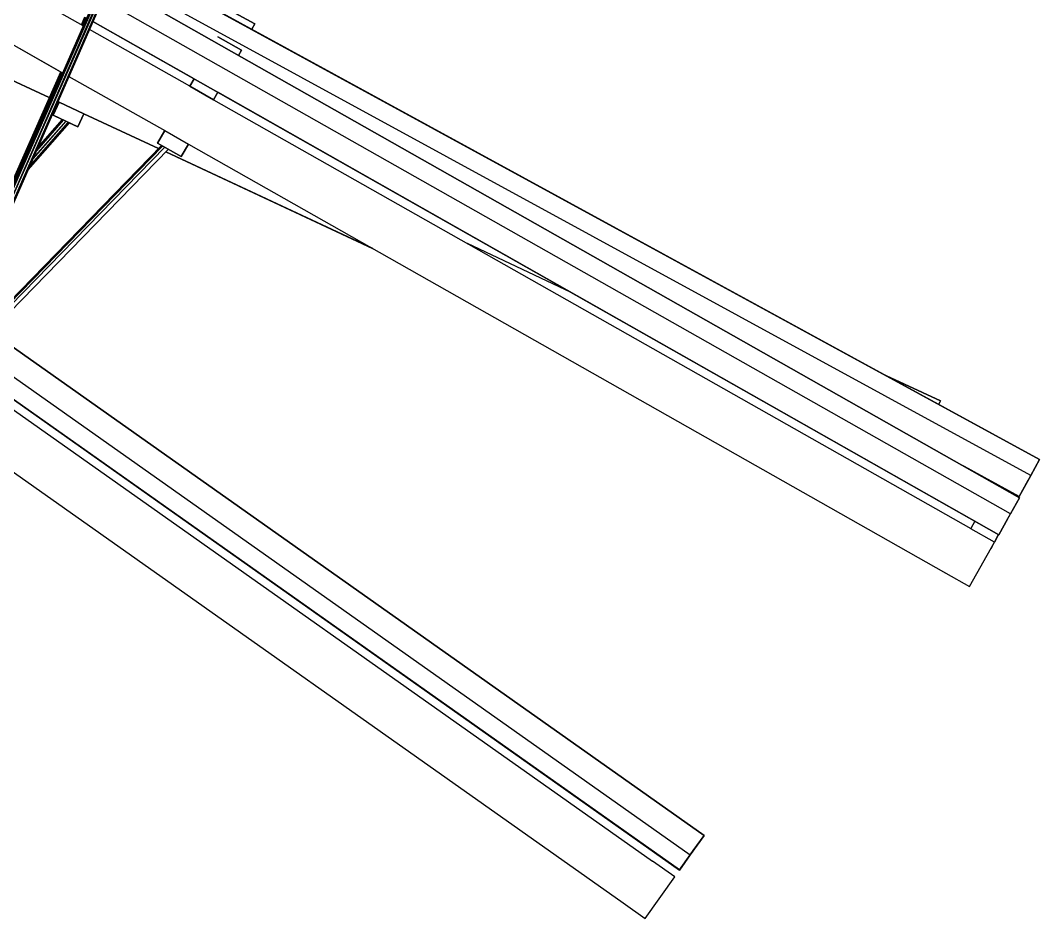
# Model space of a CAD drawing. Extents: x -32 to 51.8, y -51.6 to -5.5.
# Drawn here: x 47.888 to 50.885, y -26.207 to -23.566 of the extents above; entities that cross this region are included whole.
import ezdxf

# ---------------------------------------------------------------- set-up
doc = ezdxf.new("R2010")
doc.units = 0
doc.header["$MEASUREMENT"] = 0
doc.layers.get('0').update_dxf_attribs({"linetype": 'CONTINUOUS'})

msp = doc.modelspace()

# ---------------------------------------------------------------- linework, layer by layer
for p, q in [((48.4752, -22.7161), (47.7322, -24.4113)), ((48.4752, -22.7162), (47.7322, -24.4113)), ((47.7234, -24.4051), (48.4575, -22.7392)), ((47.7296, -24.4095), (48.4712, -22.7213)), ((48.4671, -22.7267), (47.7296, -24.4094)), ((48.4284, -22.7773), (47.7172, -24.4007)), ((47.7173, -24.4007), (48.4379, -22.7648)), ((47.7234, -24.4051), (48.4477, -22.752)), ((47.7147, -24.3989), (48.4242, -22.7826)), ((47.7147, -24.3989), (48.4203, -22.7878)), ((48.1834, -23.3817), (50.8849, -24.8569)), ((50.8849, -24.8569), (48.1834, -23.3817)), ((50.8587, -24.9048), (48.1614, -23.4319)), ((48.1514, -23.4548), (50.826, -24.97)), ((50.826, -24.97), (48.1514, -23.4548)), ((50.826, -24.97), (48.1514, -23.4548)), ((48.0724, -23.582), (47.8908, -23.4792)), ((50.7991, -25.0175), (48.1294, -23.5051)), ((48.067, -23.579), (48.0772, -23.556)), ((48.0677, -23.5794), (48.0779, -23.5564)), ((48.0799, -23.5575), (48.0698, -23.5805)), ((48.5768, -23.5764), (48.5066, -23.5381)), ((48.5066, -23.5381), (48.5768, -23.5764)), ((48.0714, -23.5815), (48.0816, -23.5585)), ((48.1011, -23.5696), (50.7646, -25.0784)), ((48.3984, -23.738), (48.1011, -23.5696)), ((48.3984, -23.738), (48.1011, -23.5696)), ((48.1011, -23.5696), (48.3984, -23.738)), ((48.1011, -23.5696), (48.3984, -23.738)), ((48.1011, -23.5696), (48.3984, -23.738)), ((48.3984, -23.738), (48.1011, -23.5696)), ((48.1011, -23.5696), (48.3984, -23.738)), ((48.1011, -23.5696), (48.3984, -23.738)), ((48.3984, -23.738), (48.1011, -23.5696)), ((48.1011, -23.5696), (48.3984, -23.738)), ((48.1011, -23.5696), (48.3984, -23.738)), ((48.1011, -23.5696), (50.7646, -25.0784)), ((50.7646, -25.0784), (48.1011, -23.5696)), ((50.715, -25.0503), (48.1011, -23.5696)), ((48.1011, -23.5696), (50.7646, -25.0784)), ((48.1011, -23.5696), (50.7646, -25.0784)), ((48.1011, -23.5696), (48.3984, -23.738)), ((48.1011, -23.5696), (48.3984, -23.738)), ((48.3984, -23.738), (48.1011, -23.5696)), ((48.3984, -23.738), (48.1011, -23.5696)), ((48.1011, -23.5696), (48.3984, -23.738)), ((48.3984, -23.738), (48.1011, -23.5696)), ((48.1011, -23.5696), (48.3984, -23.738)), ((48.3984, -23.738), (48.1011, -23.5696)), ((48.1011, -23.5696), (48.3984, -23.738)), ((48.1011, -23.5696), (48.3984, -23.738)), ((48.3984, -23.738), (48.1011, -23.5696)), ((48.3984, -23.738), (48.1011, -23.5696)), ((48.3984, -23.738), (48.1011, -23.5696)), ((48.1011, -23.5696), (50.7646, -25.0784)), ((50.7646, -25.0784), (48.1011, -23.5696)), ((48.1011, -23.5696), (49.8727, -24.5732)), ((48.1011, -23.5696), (50.7646, -25.0784)), ((50.7646, -25.0784), (48.1011, -23.5696)), ((48.1011, -23.5696), (50.7646, -25.0784)), ((48.1011, -23.5696), (50.7646, -25.0784)), ((50.7646, -25.0784), (48.1011, -23.5696)), ((48.5768, -23.5764), (48.5683, -23.5919)), ((48.5683, -23.5919), (48.5768, -23.5764)), ((48.5683, -23.5919), (48.5768, -23.5765)), ((48.5768, -23.5765), (48.5683, -23.5919)), ((48.5768, -23.5765), (48.5683, -23.5919)), ((48.5683, -23.5919), (48.5768, -23.5765)), ((48.5768, -23.5764), (48.5768, -23.5764)), ((48.5768, -23.5764), (48.5768, -23.5764)), ((48.5768, -23.5764), (48.5768, -23.5764)), ((48.5768, -23.5765), (48.5768, -23.5765)), ((48.5768, -23.5765), (48.5768, -23.5765)), ((48.5768, -23.5765), (48.5768, -23.5765)), ((48.5768, -23.5765), (48.5768, -23.5765)), ((48.5768, -23.5765), (48.5768, -23.5765)), ((47.7988, -23.5994), (48.0061, -23.7169)), ((47.7988, -23.5994), (48.0119, -23.7202)), ((48.3861, -23.7598), (48.091, -23.5926)), ((48.5382, -23.6537), (48.4686, -23.6142)), ((48.4686, -23.6142), (48.4686, -23.6142)), ((48.4686, -23.6142), (48.5382, -23.6537)), ((48.5295, -23.669), (48.5382, -23.6537)), ((48.5382, -23.6537), (48.5295, -23.669)), ((48.5382, -23.6537), (48.5295, -23.669)), ((48.5295, -23.669), (48.5382, -23.6537)), ((48.5382, -23.6537), (48.5295, -23.669)), ((48.5295, -23.669), (48.5382, -23.6537)), ((48.5382, -23.6537), (48.5382, -23.6537)), ((48.5382, -23.6537), (48.5382, -23.6537)), ((48.5382, -23.6537), (48.5382, -23.6537)), ((48.5382, -23.6537), (48.5382, -23.6537)), ((48.5382, -23.6537), (48.5382, -23.6537)), ((47.7352, -23.6824), (47.9725, -23.7931)), ((47.9725, -23.7931), (47.7352, -23.6824)), ((47.7353, -23.6823), (47.9726, -23.793)), ((47.9725, -23.7931), (47.7353, -23.6824)), ((47.7353, -23.6824), (47.9725, -23.7931)), ((47.7074, -24.3938), (48.0062, -23.7169)), ((47.7074, -24.3938), (48.0067, -23.7172)), ((48.0089, -23.7184), (47.71, -24.3956)), ((47.71, -24.3956), (48.0103, -23.7192)), ((48.0305, -23.7307), (48.3122, -23.8903)), ((48.0305, -23.7307), (48.3122, -23.8903)), ((48.3977, -23.7376), (48.3857, -23.7595)), ((48.3984, -23.738), (48.3861, -23.7598)), ((48.3861, -23.7598), (48.3984, -23.738)), ((48.4557, -23.7992), (48.3861, -23.7598)), ((48.3861, -23.7598), (48.3861, -23.7598)), ((48.3861, -23.7598), (48.4557, -23.7992)), ((48.3861, -23.7598), (48.3861, -23.7598)), ((48.3861, -23.7598), (48.3861, -23.7598)), ((48.4557, -23.7992), (48.3861, -23.7598)), ((48.3861, -23.7598), (48.4557, -23.7992)), ((48.3861, -23.7598), (48.3861, -23.7598)), ((48.3861, -23.7598), (48.4557, -23.7992)), ((48.3861, -23.7598), (48.3861, -23.7598)), ((48.4557, -23.7992), (48.3861, -23.7598)), ((48.3861, -23.7598), (48.4557, -23.7992)), ((48.3861, -23.7598), (48.3861, -23.7598)), ((48.3861, -23.7598), (48.4557, -23.7992)), ((48.4156, -23.7765), (48.4156, -23.7765)), ((48.4557, -23.7992), (48.4681, -23.7774)), ((48.4557, -23.7992), (48.4681, -23.7774)), ((48.4681, -23.7774), (48.4557, -23.7992)), ((48.4681, -23.7774), (48.4557, -23.7992)), ((48.4557, -23.7992), (48.4681, -23.7775)), ((48.4681, -23.7775), (48.4557, -23.7992)), ((48.4681, -23.7774), (50.7646, -25.0784)), ((50.7646, -25.0784), (48.4681, -23.7774)), ((48.4681, -23.7774), (50.7646, -25.0784)), ((48.4681, -23.7774), (50.7646, -25.0784)), ((50.7646, -25.0784), (48.4681, -23.7774)), ((48.4681, -23.7774), (50.7646, -25.0784)), ((50.7646, -25.0784), (48.4681, -23.7774)), ((48.4681, -23.7774), (50.7646, -25.0784)), ((48.4681, -23.7774), (50.7646, -25.0784)), ((50.7646, -25.0784), (48.4681, -23.7774)), ((50.7646, -25.0784), (48.4681, -23.7774)), ((50.7646, -25.0784), (48.4681, -23.7774)), ((50.7646, -25.0785), (48.4681, -23.7775)), ((50.7646, -25.0785), (48.4681, -23.7775)), ((48.4681, -23.7775), (50.7645, -25.0784)), ((48.4681, -23.7775), (50.7646, -25.0784)), ((48.4681, -23.7775), (50.7646, -25.0784)), ((50.7646, -25.0784), (48.4681, -23.7775)), ((48.4681, -23.7775), (50.7646, -25.0784)), ((48.4681, -23.7775), (50.7646, -25.0784)), ((48.4681, -23.7775), (50.7646, -25.0784)), ((50.7646, -25.0784), (48.4681, -23.7775)), ((50.7646, -25.0784), (48.4681, -23.7775)), ((48.4681, -23.7775), (50.7646, -25.0784)), ((48.002, -23.8068), (47.9841, -23.8452)), ((48.002, -23.8068), (47.9841, -23.8452)), ((47.9841, -23.8452), (48.002, -23.8068)), ((48.002, -23.8068), (47.9979, -23.8049)), ((47.9979, -23.8049), (48.002, -23.8068)), ((47.9979, -23.8049), (47.9983, -23.8051)), ((48.002, -23.8068), (47.9979, -23.8049)), ((47.998, -23.8049), (48.0021, -23.8068)), ((48.002, -23.8068), (48.002, -23.8068)), ((48.0745, -23.8406), (48.002, -23.8068)), ((48.0745, -23.8406), (48.002, -23.8068)), ((48.002, -23.8068), (48.002, -23.8068)), ((48.002, -23.8068), (48.0745, -23.8406)), ((48.002, -23.8068), (48.002, -23.8068)), ((48.002, -23.8068), (48.002, -23.8068)), ((48.002, -23.8068), (48.002, -23.8068)), ((48.0745, -23.8406), (48.002, -23.8068)), ((48.0021, -23.8068), (48.0746, -23.8406)), ((48.4553, -23.799), (48.4553, -23.799)), ((48.4557, -23.7992), (50.6826, -25.0607)), ((47.9841, -23.8452), (47.9841, -23.8452)), ((47.9841, -23.8452), (47.9841, -23.8452)), ((48.0566, -23.8791), (47.9841, -23.8452)), ((48.0107, -23.8576), (47.9841, -23.8452)), ((47.9841, -23.8452), (48.0107, -23.8576)), ((48.0566, -23.8791), (48.0745, -23.8406)), ((48.0745, -23.8406), (48.0566, -23.8791)), ((48.2941, -23.9431), (48.0745, -23.8406)), ((48.0745, -23.8406), (48.0745, -23.8406)), ((48.0745, -23.8406), (48.0745, -23.8406)), ((48.0745, -23.8406), (48.0745, -23.8406)), ((48.0745, -23.8406), (48.2941, -23.9431)), ((48.0745, -23.8407), (48.0745, -23.8406)), ((48.0745, -23.8406), (48.0745, -23.8407)), ((48.0745, -23.8407), (48.0745, -23.8406)), ((48.0745, -23.8406), (48.0745, -23.8406)), ((48.0745, -23.8406), (48.0745, -23.8406)), ((48.0745, -23.8406), (48.0745, -23.8406)), ((48.2941, -23.9431), (48.0745, -23.8407)), ((48.0745, -23.8407), (48.0745, -23.8407)), ((48.0745, -23.8407), (48.2941, -23.9431)), ((48.0746, -23.8406), (48.2941, -23.943)), ((48.0316, -23.8674), (47.91, -24.0056)), ((47.9141, -23.9962), (48.0285, -23.866)), ((48.0285, -23.8659), (47.9143, -23.9958)), ((48.0212, -23.8625), (47.9243, -23.973)), ((48.0211, -23.8625), (47.9246, -23.9722)), ((48.0138, -23.8591), (47.9347, -23.9493)), ((47.9349, -23.9486), (48.0138, -23.8591)), ((48.0107, -23.8576), (47.9391, -23.9391)), ((48.0107, -23.8576), (47.9392, -23.9389)), ((48.0566, -23.8791), (48.0316, -23.8674)), ((48.0316, -23.8674), (48.0566, -23.8791)), ((48.0566, -23.8791), (48.0566, -23.8791)), ((48.0566, -23.8791), (48.0566, -23.8791)), ((48.3122, -23.8903), (48.2913, -23.9272)), ((48.2913, -23.9272), (48.3122, -23.8903)), ((48.3122, -23.8903), (48.3118, -23.8901)), ((48.3122, -23.8903), (48.3818, -23.9297)), ((48.3031, -23.9338), (47.7826, -24.4684)), ((48.3059, -23.9354), (47.7848, -24.47)), ((47.7852, -24.4703), (48.306, -23.9355)), ((47.7906, -24.4741), (48.3128, -23.9393)), ((47.8007, -24.4813), (48.3228, -23.945)), ((48.3609, -23.9666), (48.2913, -23.9272)), ((48.2913, -23.9272), (48.3609, -23.9666)), ((48.3818, -23.9297), (48.3609, -23.9666)), ((48.3609, -23.9666), (48.3818, -23.9297)), ((48.3609, -23.9666), (48.3818, -23.9297)), ((48.3818, -23.9297), (48.3818, -23.9297)), ((48.3818, -23.9297), (48.3818, -23.9297)), ((48.3818, -23.9297), (50.6087, -25.1913)), ((48.3818, -23.9297), (48.3818, -23.9297)), ((48.3818, -23.9297), (50.6087, -25.1913)), ((48.3818, -23.9297), (48.3818, -23.9297)), ((48.3151, -23.9528), (48.9236, -24.2367)), ((48.9241, -24.237), (48.3151, -23.9529)), ((48.3151, -23.9529), (48.9241, -24.237)), ((48.9245, -24.2371), (48.3151, -23.9529)), ((48.3151, -23.9529), (48.9245, -24.2372)), ((48.3609, -23.9666), (48.3609, -23.9666)), ((48.3609, -23.9666), (48.3609, -23.9666)), ((48.3609, -23.9666), (48.3609, -23.9666)), ((47.3612, -24.1708), (49.8981, -25.9627)), ((49.8981, -25.9627), (47.3612, -24.1708)), ((47.3186, -24.2264), (49.8577, -26.0198)), ((49.507, -24.366), (49.2023, -24.2221)), ((49.8262, -26.0644), (47.2854, -24.2698)), ((47.2854, -24.2698), (49.8262, -26.0644)), ((47.2854, -24.2698), (49.8262, -26.0644)), ((49.8262, -26.0644), (47.2854, -24.2698)), ((49.8262, -26.0644), (47.2854, -24.2698)), ((47.2854, -24.2698), (49.8262, -26.0644)), ((47.2854, -24.2698), (49.8262, -26.0644)), ((49.8262, -26.0644), (47.2854, -24.2698)), ((47.2854, -24.2698), (49.8262, -26.0644)), ((49.8262, -26.0644), (47.2854, -24.2698)), ((47.6703, -24.5417), (49.8262, -26.0645)), ((49.8262, -26.0645), (47.6703, -24.5417)), ((47.6703, -24.5417), (49.8262, -26.0644)), ((49.8262, -26.0644), (47.6703, -24.5417)), ((49.8262, -26.0645), (47.6703, -24.5418)), ((49.8262, -26.0644), (47.6703, -24.5418)), ((47.6703, -24.5418), (49.8262, -26.0644)), ((49.8262, -26.0645), (47.6703, -24.5418)), ((49.8262, -26.0645), (47.6703, -24.5418)), ((47.6703, -24.5417), (49.8262, -26.0644)), ((47.6703, -24.5417), (49.8262, -26.0644)), ((49.8262, -26.0644), (47.6703, -24.5417)), ((47.6704, -24.5417), (49.8262, -26.0644)), ((47.6704, -24.5417), (49.8262, -26.0644)), ((49.8262, -26.0644), (47.6704, -24.5417)), ((47.6703, -24.5417), (49.8262, -26.0645)), ((47.6704, -24.5417), (49.8262, -26.0645)), ((49.8262, -26.0645), (47.6703, -24.5417)), ((47.6703, -24.5417), (49.8262, -26.0644)), ((47.6703, -24.5417), (49.8262, -26.0644)), ((49.0037, -25.4835), (47.6703, -24.5417)), ((49.8262, -26.0644), (47.6703, -24.5417)), ((49.8262, -26.0645), (47.6703, -24.5418)), ((47.6703, -24.5418), (49.8262, -26.0645)), ((47.6703, -24.5418), (49.8262, -26.0645)), ((49.8262, -26.0645), (47.6703, -24.5418)), ((47.6559, -24.5621), (49.7465, -26.0387)), ((50.5931, -24.6849), (50.4348, -24.6111)), ((50.4348, -24.6111), (50.5931, -24.6849)), ((47.5694, -24.6847), (49.6599, -26.1612)), ((47.5694, -24.6847), (49.6599, -26.1612)), ((50.5885, -24.695), (50.5931, -24.6849)), ((50.5931, -24.6849), (50.5885, -24.695)), ((50.5885, -24.695), (50.5931, -24.6849)), ((50.5931, -24.6849), (50.5885, -24.695)), ((50.5885, -24.695), (50.5931, -24.685)), ((50.5931, -24.685), (50.5885, -24.695)), ((50.5931, -24.685), (50.5885, -24.695)), ((50.5885, -24.695), (50.5931, -24.685)), ((50.5885, -24.695), (50.5931, -24.685)), ((50.5931, -24.685), (50.5885, -24.695)), ((50.5885, -24.695), (50.5931, -24.685)), ((50.5931, -24.685), (50.5885, -24.695)), ((50.5885, -24.695), (50.5931, -24.685)), ((50.5931, -24.685), (50.5885, -24.695)), ((50.5885, -24.695), (50.5931, -24.685)), ((50.5931, -24.685), (50.5885, -24.695)), ((50.5885, -24.695), (50.5931, -24.685)), ((50.5931, -24.685), (50.5885, -24.695)), ((50.5931, -24.685), (50.5885, -24.695)), ((50.5885, -24.695), (50.5931, -24.685)), ((50.5931, -24.685), (50.5885, -24.695)), ((50.5885, -24.695), (50.5931, -24.685)), ((50.5931, -24.685), (50.5885, -24.695)), ((50.5885, -24.695), (50.5931, -24.685)), ((50.5931, -24.685), (50.5885, -24.695)), ((50.5885, -24.695), (50.5931, -24.685)), ((50.5931, -24.685), (50.5885, -24.695)), ((50.5885, -24.695), (50.5932, -24.685)), ((50.5932, -24.685), (50.5885, -24.695)), ((50.5885, -24.695), (50.5932, -24.685)), ((50.5932, -24.685), (50.5885, -24.695)), ((50.5885, -24.695), (50.5932, -24.685)), ((50.5932, -24.685), (50.5885, -24.695)), ((50.5885, -24.695), (50.5932, -24.685)), ((50.5932, -24.685), (50.5885, -24.695)), ((50.5885, -24.695), (50.5932, -24.685)), ((50.5932, -24.685), (50.5885, -24.695)), ((50.5885, -24.695), (50.5932, -24.685)), ((50.5932, -24.685), (50.5885, -24.695)), ((50.5885, -24.695), (50.5932, -24.685)), ((50.5932, -24.685), (50.5885, -24.695)), ((50.5885, -24.695), (50.5932, -24.685)), ((50.5932, -24.685), (50.5885, -24.695)), ((50.5885, -24.695), (50.5932, -24.685)), ((50.5932, -24.685), (50.5885, -24.695)), ((50.5885, -24.695), (50.5932, -24.685)), ((50.5932, -24.685), (50.5885, -24.695)), ((50.5931, -24.685), (50.5885, -24.695)), ((50.5885, -24.695), (50.5931, -24.685)), ((50.5931, -24.685), (50.5885, -24.695)), ((50.5885, -24.695), (50.5931, -24.685)), ((50.5931, -24.685), (50.5885, -24.695)), ((50.5885, -24.695), (50.5931, -24.685)), ((50.5931, -24.685), (50.5931, -24.685)), ((50.5931, -24.685), (50.5931, -24.685)), ((50.5931, -24.685), (50.5931, -24.685)), ((50.5931, -24.685), (50.5931, -24.685)), ((50.5931, -24.685), (50.5931, -24.685)), ((50.5931, -24.685), (50.5931, -24.685)), ((50.5931, -24.685), (50.5931, -24.685)), ((50.5931, -24.685), (50.5931, -24.685)), ((50.5931, -24.685), (50.5931, -24.685)), ((50.5931, -24.685), (50.5931, -24.685)), ((50.5931, -24.685), (50.5931, -24.685)), ((50.5931, -24.685), (50.5931, -24.685)), ((50.5931, -24.685), (50.5931, -24.685)), ((50.5931, -24.685), (50.5931, -24.685)), ((50.5931, -24.685), (50.5931, -24.685)), ((50.5931, -24.685), (50.5931, -24.685)), ((50.5931, -24.685), (50.5931, -24.685)), ((50.5931, -24.685), (50.5931, -24.685)), ((50.5931, -24.685), (50.5931, -24.685)), ((50.5931, -24.685), (50.5931, -24.685)), ((50.5931, -24.685), (50.5931, -24.685)), ((50.5931, -24.685), (50.5931, -24.685)), ((50.5931, -24.685), (50.5931, -24.685)), ((50.5931, -24.685), (50.5931, -24.685)), ((50.5931, -24.685), (50.5931, -24.685)), ((50.5931, -24.685), (50.5931, -24.685)), ((50.5931, -24.685), (50.5931, -24.685)), ((50.5931, -24.685), (50.5931, -24.685)), ((50.5931, -24.685), (50.5931, -24.685)), ((50.5931, -24.685), (50.5931, -24.685)), ((50.5931, -24.685), (50.5931, -24.685)), ((50.5931, -24.685), (50.5931, -24.685)), ((50.5931, -24.685), (50.5931, -24.685)), ((50.5931, -24.685), (50.5931, -24.685)), ((50.5931, -24.685), (50.5931, -24.685)), ((50.5931, -24.685), (50.5931, -24.685)), ((50.5931, -24.685), (50.5931, -24.685)), ((50.5931, -24.685), (50.5931, -24.685)), ((50.5931, -24.685), (50.5931, -24.685)), ((50.5931, -24.685), (50.5931, -24.685)), ((50.5931, -24.685), (50.5931, -24.685)), ((50.5931, -24.685), (50.5931, -24.685)), ((50.5931, -24.685), (50.5931, -24.685)), ((50.5931, -24.685), (50.5931, -24.685)), ((50.5931, -24.685), (50.5931, -24.685)), ((50.5932, -24.685), (50.5932, -24.685)), ((50.5932, -24.685), (50.5932, -24.685)), ((50.5932, -24.685), (50.5932, -24.685)), ((50.5932, -24.685), (50.5932, -24.685)), ((50.5932, -24.685), (50.5932, -24.685)), ((50.5932, -24.685), (50.5932, -24.685)), ((50.5932, -24.685), (50.5932, -24.685)), ((50.5932, -24.685), (50.5932, -24.685)), ((50.5932, -24.685), (50.5932, -24.685)), ((50.8587, -24.9048), (50.8849, -24.8569)), ((50.8849, -24.8569), (50.8587, -24.9048)), ((50.8849, -24.8569), (50.8587, -24.9048)), ((50.8587, -24.9048), (50.8849, -24.8569)), ((50.8849, -24.8569), (50.8587, -24.9048)), ((50.8587, -24.9048), (50.8849, -24.8569)), ((50.8849, -24.8569), (50.8587, -24.9048)), ((50.8587, -24.9048), (50.8849, -24.8569)), ((50.8849, -24.8569), (50.8587, -24.9048)), ((50.8587, -24.9048), (50.8849, -24.8569)), ((50.8849, -24.8569), (50.8587, -24.9048)), ((50.8587, -24.9048), (50.8849, -24.8569)), ((50.8849, -24.8569), (50.8587, -24.9048)), ((50.8587, -24.9048), (50.8849, -24.8569)), ((50.8849, -24.8569), (50.8587, -24.9048)), ((50.8849, -24.8569), (50.8587, -24.9048)), ((50.8587, -24.9048), (50.8849, -24.8569)), ((50.8849, -24.8569), (50.8587, -24.9048)), ((50.8587, -24.9048), (50.8849, -24.8569)), ((50.8849, -24.8569), (50.8587, -24.9048)), ((50.8587, -24.9048), (50.8849, -24.8569)), ((50.8587, -24.9048), (50.8849, -24.8569)), ((50.8587, -24.9048), (50.8849, -24.8569)), ((50.8849, -24.8569), (50.8587, -24.9048)), ((50.8849, -24.8569), (50.8587, -24.9048)), ((50.8587, -24.9048), (50.8849, -24.8569)), ((50.8849, -24.8569), (50.8849, -24.8569)), ((50.8849, -24.8569), (50.8849, -24.8569)), ((50.8849, -24.8569), (50.8849, -24.8569)), ((50.8849, -24.8569), (50.8849, -24.8569)), ((50.8849, -24.8569), (50.8849, -24.8569)), ((50.8849, -24.8569), (50.8849, -24.8569)), ((50.8849, -24.8569), (50.8849, -24.8569)), ((50.8849, -24.8569), (50.8849, -24.8569)), ((50.8849, -24.8569), (50.8849, -24.8569)), ((50.8849, -24.8569), (50.8849, -24.8569)), ((50.8849, -24.8569), (50.8849, -24.8569)), ((50.8849, -24.8569), (50.8849, -24.8569)), ((50.8849, -24.8569), (50.8849, -24.8569)), ((50.8849, -24.8569), (50.8849, -24.8569)), ((50.8849, -24.8569), (50.8849, -24.8569)), ((50.8849, -24.8569), (50.8849, -24.8569)), ((50.8849, -24.8569), (50.8849, -24.8569)), ((50.8849, -24.8569), (50.8849, -24.8569)), ((50.8849, -24.8569), (50.8849, -24.8569)), ((50.8849, -24.8569), (50.8849, -24.8569)), ((50.8849, -24.8569), (50.8849, -24.8569)), ((50.8849, -24.8569), (50.8849, -24.8569)), ((50.8849, -24.8569), (50.8849, -24.8569)), ((50.8849, -24.8569), (50.8849, -24.8569)), ((50.8849, -24.8569), (50.8849, -24.8569)), ((50.8849, -24.8569), (50.8849, -24.8569)), ((50.8849, -24.8569), (50.8849, -24.8569)), ((50.8849, -24.8569), (50.8849, -24.8569)), ((50.8849, -24.8569), (50.8849, -24.8569)), ((50.8849, -24.8569), (50.8849, -24.8569)), ((50.8849, -24.8569), (50.8849, -24.8569)), ((50.8849, -24.8569), (50.8849, -24.8569)), ((50.8849, -24.8569), (50.8849, -24.8569)), ((50.8849, -24.8569), (50.8849, -24.8569)), ((50.8849, -24.8569), (50.8849, -24.8569)), ((50.8849, -24.8569), (50.8849, -24.8569)), ((50.8849, -24.8569), (50.8849, -24.8569)), ((50.8849, -24.8569), (50.8849, -24.8569)), ((50.8849, -24.8569), (50.8849, -24.8569)), ((50.8849, -24.8569), (50.8849, -24.8569)), ((50.8849, -24.8569), (50.8849, -24.8569)), ((50.8849, -24.8569), (50.8849, -24.8569)), ((50.8849, -24.8569), (50.8849, -24.8569)), ((50.8849, -24.8569), (50.8849, -24.8569)), ((50.6613, -24.8767), (50.8252, -24.9662)), ((50.8252, -24.9662), (50.6613, -24.8767)), ((50.8252, -24.9662), (50.6613, -24.8767)), ((50.6614, -24.8768), (50.8252, -24.9662)), ((50.6614, -24.8768), (50.8252, -24.9662)), ((50.8252, -24.9662), (50.6614, -24.8768)), ((50.6615, -24.8768), (50.8252, -24.9662)), ((50.6615, -24.8768), (50.8252, -24.9662)), ((50.8252, -24.9662), (50.6615, -24.8768)), ((50.8252, -24.9662), (50.6615, -24.8768)), ((50.6616, -24.8769), (50.8252, -24.9662)), ((50.8252, -24.9662), (50.6616, -24.8769)), ((50.6617, -24.8769), (50.8252, -24.9662)), ((50.8252, -24.9662), (50.6617, -24.8769)), ((50.8252, -24.9662), (50.6617, -24.877)), ((50.8252, -24.9662), (50.6617, -24.877)), ((50.6618, -24.877), (50.8252, -24.9662)), ((50.6618, -24.877), (50.8252, -24.9662)), ((50.6618, -24.877), (50.8252, -24.9662)), ((50.6619, -24.877), (50.8252, -24.9662)), ((50.662, -24.8771), (50.8252, -24.9662)), ((50.662, -24.8771), (50.8252, -24.9662)), ((50.8252, -24.9662), (50.662, -24.8771)), ((50.8252, -24.9662), (50.662, -24.8771)), ((50.6621, -24.8772), (50.8252, -24.9662)), ((50.8252, -24.9662), (50.6621, -24.8772)), ((50.8252, -24.9662), (50.6621, -24.8772)), ((50.6622, -24.8772), (50.8252, -24.9662)), ((50.6622, -24.8772), (50.8252, -24.9662)), ((50.8252, -24.9662), (50.6622, -24.8772)), ((50.6623, -24.8773), (50.8252, -24.9662)), ((50.6623, -24.8773), (50.8252, -24.9662)), ((50.8252, -24.9662), (50.6623, -24.8773)), ((50.8252, -24.9662), (50.6623, -24.8773)), ((50.6624, -24.8774), (50.8252, -24.9662)), ((50.6625, -24.8774), (50.8252, -24.9662)), ((50.6626, -24.8774), (50.8252, -24.9662)), ((50.6626, -24.8775), (50.8252, -24.9662)), ((50.8252, -24.9662), (50.6626, -24.8775)), ((50.8252, -24.9662), (50.6626, -24.8775)), ((50.8252, -24.9662), (50.6627, -24.8775)), ((50.6627, -24.8775), (50.8252, -24.9662)), ((50.8252, -24.9662), (50.6628, -24.8776)), ((50.8252, -24.9662), (50.8587, -24.9048)), ((50.8587, -24.9048), (50.8252, -24.9662)), ((50.8252, -24.9662), (50.8587, -24.9048)), ((50.8587, -24.9048), (50.8587, -24.9048)), ((50.8587, -24.9048), (50.8587, -24.9048)), ((50.8587, -24.9048), (50.8587, -24.9048)), ((50.8587, -24.9048), (50.8587, -24.9048)), ((50.8587, -24.9048), (50.8587, -24.9048)), ((50.8587, -24.9048), (50.8587, -24.9048)), ((50.8587, -24.9048), (50.8587, -24.9048)), ((50.8587, -24.9048), (50.8587, -24.9048)), ((50.8587, -24.9048), (50.8587, -24.9048)), ((50.8587, -24.9048), (50.8587, -24.9048)), ((50.8587, -24.9048), (50.8587, -24.9048)), ((50.8587, -24.9048), (50.8587, -24.9048)), ((50.8587, -24.9048), (50.8587, -24.9048)), ((50.8587, -24.9048), (50.8587, -24.9048)), ((50.8587, -24.9048), (50.8587, -24.9048)), ((50.8587, -24.9048), (50.8587, -24.9048)), ((50.8587, -24.9048), (50.8587, -24.9048)), ((50.8587, -24.9048), (50.8587, -24.9048)), ((50.8587, -24.9048), (50.8587, -24.9048)), ((50.8587, -24.9048), (50.8587, -24.9048)), ((50.8587, -24.9048), (50.8587, -24.9048)), ((50.8587, -24.9048), (50.8587, -24.9048)), ((50.8587, -24.9048), (50.8587, -24.9048)), ((50.8587, -24.9048), (50.8587, -24.9048)), ((50.8587, -24.9048), (50.8587, -24.9048)), ((50.8587, -24.9048), (50.8587, -24.9048)), ((50.8587, -24.9048), (50.8587, -24.9048)), ((50.8587, -24.9048), (50.8587, -24.9048)), ((50.8587, -24.9048), (50.8587, -24.9048)), ((50.8587, -24.9048), (50.8587, -24.9048)), ((50.8587, -24.9048), (50.8587, -24.9048)), ((50.8587, -24.9048), (50.8587, -24.9048)), ((50.8587, -24.9048), (50.8587, -24.9048)), ((50.8587, -24.9048), (50.8587, -24.9048)), ((50.8587, -24.9048), (50.8587, -24.9048)), ((50.8587, -24.9048), (50.8587, -24.9048)), ((50.8587, -24.9048), (50.8587, -24.9048)), ((50.8587, -24.9048), (50.8587, -24.9048)), ((50.8587, -24.9048), (50.8587, -24.9048)), ((50.8587, -24.9048), (50.8587, -24.9048)), ((50.8587, -24.9048), (50.8587, -24.9048)), ((50.8587, -24.9048), (50.8587, -24.9048)), ((50.8587, -24.9048), (50.8587, -24.9048)), ((50.8587, -24.9048), (50.8587, -24.9048)), ((50.8587, -24.9048), (50.8587, -24.9048)), ((50.8587, -24.9048), (50.8587, -24.9048)), ((50.8587, -24.9048), (50.8587, -24.9048)), ((50.8587, -24.9048), (50.8587, -24.9048)), ((50.8587, -24.9048), (50.8587, -24.9048)), ((50.8587, -24.9048), (50.8587, -24.9048)), ((50.8587, -24.9048), (50.8587, -24.9048)), ((50.8514, -24.9183), (50.8252, -24.9662)), ((50.8252, -24.9662), (50.8514, -24.9183)), ((50.8252, -24.9662), (50.8514, -24.9183)), ((50.8514, -24.9183), (50.8252, -24.9662)), ((50.8514, -24.9183), (50.8252, -24.9662)), ((50.8252, -24.9662), (50.8514, -24.9183)), ((50.8514, -24.9183), (50.8252, -24.9662)), ((50.8252, -24.9662), (50.8514, -24.9183)), ((50.8514, -24.9183), (50.8252, -24.9662)), ((50.8252, -24.9662), (50.8514, -24.9183)), ((50.8514, -24.9183), (50.8252, -24.9662)), ((50.8252, -24.9662), (50.8514, -24.9183)), ((50.8513, -24.9183), (50.8252, -24.9662)), ((50.8252, -24.9662), (50.8513, -24.9183)), ((50.8252, -24.9662), (50.8513, -24.9183)), ((50.8513, -24.9183), (50.8252, -24.9662)), ((50.8252, -24.9662), (50.8513, -24.9183)), ((50.8513, -24.9183), (50.8252, -24.9662)), ((50.8252, -24.9662), (50.8513, -24.9183)), ((50.8513, -24.9183), (50.8252, -24.9662)), ((50.8252, -24.9662), (50.8513, -24.9183)), ((50.8513, -24.9183), (50.8252, -24.9662)), ((50.8252, -24.9662), (50.8513, -24.9183)), ((50.8513, -24.9183), (50.8252, -24.9662)), ((50.8513, -24.9183), (50.8513, -24.9183)), ((50.8513, -24.9183), (50.8513, -24.9183)), ((50.8513, -24.9183), (50.8513, -24.9183)), ((50.8513, -24.9183), (50.8513, -24.9183)), ((50.8513, -24.9183), (50.8513, -24.9183)), ((50.8513, -24.9183), (50.8513, -24.9183)), ((50.8513, -24.9183), (50.8513, -24.9183)), ((50.8513, -24.9183), (50.8513, -24.9183)), ((50.8514, -24.9183), (50.8514, -24.9183)), ((50.8514, -24.9183), (50.8514, -24.9183)), ((50.8514, -24.9183), (50.8514, -24.9183)), ((50.8514, -24.9183), (50.8514, -24.9183)), ((50.8514, -24.9183), (50.8514, -24.9183)), ((50.8514, -24.9183), (50.8514, -24.9183)), ((50.8514, -24.9183), (50.8514, -24.9183)), ((50.8514, -24.9183), (50.8514, -24.9183)), ((50.8514, -24.9183), (50.8514, -24.9183)), ((50.8514, -24.9183), (50.8514, -24.9183)), ((50.8514, -24.9183), (50.8514, -24.9183)), ((50.8514, -24.9183), (50.8514, -24.9183)), ((50.8514, -24.9183), (50.8514, -24.9183)), ((50.8513, -24.9183), (50.8514, -24.9183)), ((50.8513, -24.9183), (50.8514, -24.9183)), ((50.8514, -24.9183), (50.8514, -24.9183)), ((50.8514, -24.9183), (50.8513, -24.9183)), ((50.8513, -24.9183), (50.8514, -24.9183)), ((50.8513, -24.9183), (50.8514, -24.9183)), ((50.8514, -24.9183), (50.8514, -24.9183)), ((50.8514, -24.9183), (50.8513, -24.9183)), ((50.8513, -24.9183), (50.8513, -24.9183)), ((50.8513, -24.9183), (50.8513, -24.9183)), ((50.8513, -24.9183), (50.8513, -24.9183)), ((50.8513, -24.9183), (50.8513, -24.9183)), ((50.8513, -24.9183), (50.8513, -24.9183)), ((50.8513, -24.9183), (50.8513, -24.9183)), ((50.8513, -24.9183), (50.8513, -24.9183)), ((50.8513, -24.9183), (50.8513, -24.9183)), ((50.8513, -24.9183), (50.8513, -24.9183)), ((50.8513, -24.9183), (50.8513, -24.9183)), ((50.8513, -24.9183), (50.8513, -24.9183)), ((50.8513, -24.9183), (50.8513, -24.9183)), ((50.8513, -24.9183), (50.8513, -24.9183)), ((50.8513, -24.9183), (50.8513, -24.9183)), ((50.8513, -24.9183), (50.8513, -24.9183)), ((50.8513, -24.9183), (50.8513, -24.9183)), ((50.8513, -24.9183), (50.8513, -24.9183)), ((50.8513, -24.9183), (50.8513, -24.9183)), ((50.8513, -24.9183), (50.8513, -24.9183)), ((50.8251, -24.9662), (50.8251, -24.9662)), ((50.8252, -24.9662), (50.8252, -24.9662)), ((50.8252, -24.9662), (50.8252, -24.9662)), ((50.8252, -24.9662), (50.8252, -24.9662)), ((50.8252, -24.9662), (50.8252, -24.9662)), ((50.8252, -24.9662), (50.8252, -24.9662)), ((50.8252, -24.9662), (50.8252, -24.9662)), ((50.8252, -24.9662), (50.8252, -24.9662)), ((50.8252, -24.9662), (50.8252, -24.9662)), ((50.8252, -24.9662), (50.8252, -24.9662)), ((50.8252, -24.9662), (50.8252, -24.9662)), ((50.8252, -24.9662), (50.8252, -24.9662)), ((50.8252, -24.9662), (50.8252, -24.9662)), ((50.8252, -24.9662), (50.8252, -24.9662)), ((50.8252, -24.9662), (50.8252, -24.9662)), ((50.8252, -24.9662), (50.8252, -24.9662)), ((50.8252, -24.9662), (50.8252, -24.9662)), ((50.8252, -24.9662), (50.8252, -24.9662)), ((50.8252, -24.9662), (50.8252, -24.9662)), ((50.8252, -24.9662), (50.8252, -24.9662)), ((50.8252, -24.9662), (50.8252, -24.9662)), ((50.8252, -24.9662), (50.8252, -24.9662)), ((50.8252, -24.9662), (50.8252, -24.9662)), ((50.8252, -24.9662), (50.8252, -24.9662)), ((50.8252, -24.9662), (50.8252, -24.9662)), ((50.8252, -24.9662), (50.8252, -24.9662)), ((50.8252, -24.9662), (50.8252, -24.9662)), ((50.8252, -24.9662), (50.8252, -24.9662)), ((50.8252, -24.9662), (50.8252, -24.9662)), ((50.8252, -24.9662), (50.8252, -24.9662)), ((50.8252, -24.9662), (50.8252, -24.9662)), ((50.8252, -24.9662), (50.8252, -24.9662)), ((50.8252, -24.9662), (50.8252, -24.9662)), ((50.8252, -24.9662), (50.8252, -24.9662)), ((50.8252, -24.9662), (50.8252, -24.9662)), ((50.8252, -24.9662), (50.8252, -24.9662)), ((50.8252, -24.9662), (50.8252, -24.9662)), ((50.8252, -24.9662), (50.8252, -24.9662)), ((50.8252, -24.9662), (50.8252, -24.9662)), ((50.8252, -24.9662), (50.8252, -24.9662)), ((50.8252, -24.9662), (50.8252, -24.9662)), ((50.8252, -24.9662), (50.8252, -24.9662)), ((50.8252, -24.9662), (50.8252, -24.9662)), ((50.8252, -24.9662), (50.8252, -24.9662)), ((50.8252, -24.9662), (50.8252, -24.9662)), ((50.8252, -24.9662), (50.8252, -24.9662)), ((50.8252, -24.9662), (50.8252, -24.9662)), ((50.8252, -24.9662), (50.8252, -24.9662)), ((50.8252, -24.9662), (50.8252, -24.9662)), ((50.8252, -24.9662), (50.8252, -24.9662)), ((50.8252, -24.9662), (50.8252, -24.9662)), ((50.8252, -24.9662), (50.8252, -24.9662)), ((50.8252, -24.9662), (50.8252, -24.9662)), ((50.8252, -24.9662), (50.8252, -24.9662)), ((50.8252, -24.9662), (50.8252, -24.9662)), ((50.8252, -24.9662), (50.8252, -24.9662)), ((50.8252, -24.9662), (50.8252, -24.9662)), ((50.8252, -24.9662), (50.8252, -24.9662)), ((50.8252, -24.9662), (50.8252, -24.9662)), ((50.8252, -24.9662), (50.8252, -24.9662)), ((50.826, -24.97), (50.7991, -25.0175)), ((50.7991, -25.0175), (50.826, -24.97)), ((50.826, -24.97), (50.7991, -25.0175)), ((50.7991, -25.0175), (50.826, -24.97)), ((50.826, -24.97), (50.7991, -25.0175)), ((50.826, -24.97), (50.7991, -25.0175)), ((50.826, -24.97), (50.7991, -25.0175)), ((50.7991, -25.0175), (50.826, -24.97)), ((50.7991, -25.0175), (50.826, -24.97)), ((50.826, -24.97), (50.7991, -25.0175)), ((50.7991, -25.0175), (50.826, -24.97)), ((50.826, -24.97), (50.7991, -25.0175)), ((50.7991, -25.0175), (50.826, -24.97)), ((50.826, -24.97), (50.7991, -25.0175)), ((50.7991, -25.0175), (50.826, -24.97)), ((50.7991, -25.0175), (50.826, -24.97)), ((50.7991, -25.0175), (50.826, -24.97)), ((50.7991, -25.0175), (50.826, -24.97)), ((50.826, -24.97), (50.7991, -25.0175)), ((50.7991, -25.0175), (50.826, -24.97)), ((50.7991, -25.0175), (50.826, -24.97)), ((50.826, -24.97), (50.7991, -25.0175)), ((50.7991, -25.0175), (50.826, -24.97)), ((50.826, -24.97), (50.7991, -25.0175)), ((50.826, -24.97), (50.7991, -25.0175)), ((50.826, -24.97), (50.7991, -25.0175)), ((50.7991, -25.0175), (50.826, -24.97)), ((50.826, -24.97), (50.826, -24.97)), ((50.826, -24.97), (50.826, -24.97)), ((50.826, -24.97), (50.826, -24.97)), ((50.826, -24.97), (50.826, -24.97)), ((50.826, -24.97), (50.826, -24.97)), ((50.826, -24.97), (50.826, -24.97)), ((50.826, -24.97), (50.826, -24.97)), ((50.826, -24.97), (50.826, -24.97)), ((50.826, -24.97), (50.826, -24.97)), ((50.826, -24.97), (50.826, -24.97)), ((50.826, -24.97), (50.826, -24.97)), ((50.826, -24.97), (50.826, -24.97)), ((50.826, -24.97), (50.826, -24.97)), ((50.826, -24.97), (50.826, -24.97)), ((50.826, -24.97), (50.826, -24.97)), ((50.826, -24.97), (50.826, -24.97)), ((50.826, -24.97), (50.826, -24.97)), ((50.826, -24.97), (50.826, -24.97)), ((50.826, -24.97), (50.826, -24.97)), ((50.826, -24.97), (50.826, -24.97)), ((50.826, -24.97), (50.826, -24.97)), ((50.826, -24.97), (50.826, -24.97)), ((50.826, -24.97), (50.826, -24.97)), ((50.826, -24.97), (50.826, -24.97)), ((50.826, -24.97), (50.826, -24.97)), ((50.826, -24.97), (50.826, -24.97)), ((50.826, -24.97), (50.826, -24.97)), ((50.826, -24.97), (50.826, -24.97)), ((50.826, -24.97), (50.826, -24.97)), ((50.826, -24.97), (50.826, -24.97)), ((50.826, -24.97), (50.826, -24.97)), ((50.826, -24.97), (50.826, -24.97)), ((50.826, -24.97), (50.826, -24.97)), ((50.826, -24.97), (50.826, -24.97)), ((50.826, -24.97), (50.826, -24.97)), ((50.826, -24.97), (50.826, -24.97)), ((50.826, -24.97), (50.826, -24.97)), ((50.826, -24.97), (50.826, -24.97)), ((50.826, -24.97), (50.826, -24.97)), ((50.826, -24.97), (50.826, -24.97)), ((50.826, -24.97), (50.826, -24.97)), ((50.826, -24.97), (50.826, -24.97)), ((50.826, -24.97), (50.826, -24.97)), ((50.826, -24.97), (50.826, -24.97)), ((50.826, -24.97), (50.826, -24.97)), ((50.826, -24.97), (50.826, -24.97)), ((50.7646, -25.0784), (50.7991, -25.0175)), ((50.7915, -25.0309), (50.7991, -25.0175)), ((50.799, -25.0175), (50.7991, -25.0175)), ((50.7991, -25.0175), (50.799, -25.0175)), ((50.799, -25.0175), (50.7991, -25.0175)), ((50.799, -25.0175), (50.7991, -25.0175)), ((50.799, -25.0175), (50.7991, -25.0175)), ((50.7991, -25.0175), (50.799, -25.0175)), ((50.7991, -25.0175), (50.7991, -25.0175)), ((50.7991, -25.0175), (50.799, -25.0175)), ((50.7991, -25.0175), (50.799, -25.0175)), ((50.7991, -25.0175), (50.7991, -25.0175)), ((50.7991, -25.0175), (50.799, -25.0175)), ((50.7991, -25.0175), (50.799, -25.0175)), ((50.7991, -25.0175), (50.7991, -25.0175)), ((50.799, -25.0175), (50.7991, -25.0175)), ((50.7991, -25.0175), (50.7991, -25.0175)), ((50.7991, -25.0175), (50.7991, -25.0175)), ((50.7991, -25.0175), (50.7991, -25.0175)), ((50.7991, -25.0175), (50.7991, -25.0175)), ((50.7991, -25.0175), (50.7991, -25.0175)), ((50.7991, -25.0175), (50.7991, -25.0175)), ((50.7991, -25.0175), (50.7991, -25.0175)), ((50.7991, -25.0175), (50.7991, -25.0175)), ((50.7991, -25.0175), (50.7991, -25.0175)), ((50.7991, -25.0175), (50.7991, -25.0175)), ((50.7991, -25.0175), (50.7991, -25.0175)), ((50.7991, -25.0175), (50.7991, -25.0175)), ((50.799, -25.0175), (50.7991, -25.0175)), ((50.7991, -25.0175), (50.799, -25.0175)), ((50.7991, -25.0175), (50.799, -25.0175)), ((50.799, -25.0175), (50.7991, -25.0175)), ((50.7991, -25.0175), (50.7991, -25.0175)), ((50.7991, -25.0175), (50.7991, -25.0175)), ((50.799, -25.0175), (50.7991, -25.0175)), ((50.7991, -25.0175), (50.7991, -25.0175)), ((50.7991, -25.0175), (50.7991, -25.0175)), ((50.7991, -25.0175), (50.7991, -25.0175)), ((50.7991, -25.0175), (50.7991, -25.0175)), ((50.7991, -25.0175), (50.7991, -25.0175)), ((50.7991, -25.0175), (50.7991, -25.0175)), ((50.7991, -25.0175), (50.7991, -25.0175)), ((50.7991, -25.0175), (50.7991, -25.0175)), ((50.7991, -25.0175), (50.7991, -25.0175)), ((50.7991, -25.0175), (50.7991, -25.0175)), ((50.7991, -25.0175), (50.7991, -25.0175)), ((50.7991, -25.0175), (50.7991, -25.0175)), ((50.7991, -25.0175), (50.7991, -25.0175)), ((50.7991, -25.0175), (50.7991, -25.0175)), ((50.7991, -25.0175), (50.7991, -25.0175)), ((50.7991, -25.0175), (50.7991, -25.0175)), ((50.7991, -25.0175), (50.7991, -25.0175)), ((50.7991, -25.0175), (50.7991, -25.0175)), ((50.6944, -25.0387), (50.6825, -25.0606)), ((50.7915, -25.0309), (50.7646, -25.0785)), ((50.7646, -25.0785), (50.7915, -25.0309)), ((50.7915, -25.0309), (50.7646, -25.0785)), ((50.7646, -25.0784), (50.7915, -25.0309)), ((50.7915, -25.0309), (50.7646, -25.0784)), ((50.7915, -25.0309), (50.7646, -25.0784)), ((50.7646, -25.0784), (50.7915, -25.0309)), ((50.7915, -25.0309), (50.7646, -25.0784)), ((50.7646, -25.0784), (50.7915, -25.0309)), ((50.7646, -25.0784), (50.7915, -25.0309)), ((50.7915, -25.0309), (50.7646, -25.0784)), ((50.7915, -25.0309), (50.7646, -25.0784)), ((50.7646, -25.0784), (50.7915, -25.0309)), ((50.7915, -25.0309), (50.7646, -25.0784)), ((50.7646, -25.0784), (50.7915, -25.0309)), ((50.7915, -25.0309), (50.7646, -25.0784)), ((50.7646, -25.0784), (50.7915, -25.0309)), ((50.7915, -25.0309), (50.7646, -25.0784)), ((50.7646, -25.0784), (50.7915, -25.0309)), ((50.7915, -25.0309), (50.7646, -25.0784)), ((50.7915, -25.0309), (50.7646, -25.0784)), ((50.7915, -25.0309), (50.7646, -25.0784)), ((50.7646, -25.0784), (50.7915, -25.0309)), ((50.7646, -25.0784), (50.7915, -25.0309)), ((50.7915, -25.0309), (50.7915, -25.0309)), ((50.7915, -25.0309), (50.7915, -25.0309)), ((50.7915, -25.0309), (50.7915, -25.0309)), ((50.7915, -25.0309), (50.7915, -25.0309)), ((50.7915, -25.0309), (50.7915, -25.0309)), ((50.7915, -25.0309), (50.7915, -25.0309)), ((50.7915, -25.0309), (50.7915, -25.0309)), ((50.7915, -25.0309), (50.7915, -25.0309)), ((50.7915, -25.0309), (50.7915, -25.0309)), ((50.7915, -25.0309), (50.7915, -25.0309)), ((50.7915, -25.0309), (50.7915, -25.0309)), ((50.7915, -25.0309), (50.7915, -25.0309)), ((50.7915, -25.0309), (50.7915, -25.0309)), ((50.7915, -25.0309), (50.7915, -25.0309)), ((50.7915, -25.0309), (50.7915, -25.0309)), ((50.7915, -25.0309), (50.7915, -25.0309)), ((50.7915, -25.0309), (50.7915, -25.0309)), ((50.7915, -25.0309), (50.7915, -25.0309)), ((50.7915, -25.0309), (50.7915, -25.0309)), ((50.7915, -25.0309), (50.7915, -25.0309)), ((50.7915, -25.0309), (50.7915, -25.0309)), ((50.7915, -25.0309), (50.7915, -25.0309)), ((50.7915, -25.0309), (50.7915, -25.0309)), ((50.7915, -25.0309), (50.7915, -25.0309)), ((50.7915, -25.0309), (50.7915, -25.0309)), ((50.7915, -25.0309), (50.7915, -25.0309)), ((50.7915, -25.0309), (50.7915, -25.0309)), ((50.7915, -25.0309), (50.7915, -25.0309)), ((50.7915, -25.0309), (50.7915, -25.0309)), ((50.7915, -25.0309), (50.7915, -25.0309)), ((50.7915, -25.0309), (50.7915, -25.0309)), ((50.7915, -25.0309), (50.7915, -25.0309)), ((50.7915, -25.0309), (50.7915, -25.0309)), ((50.7915, -25.0309), (50.7915, -25.0309)), ((50.7915, -25.0309), (50.7915, -25.0309)), ((50.7915, -25.0309), (50.7915, -25.0309)), ((50.7915, -25.0309), (50.7915, -25.0309)), ((50.7915, -25.0309), (50.7915, -25.0309)), ((50.7915, -25.0309), (50.7915, -25.0309)), ((50.7915, -25.0309), (50.7915, -25.0309)), ((50.7915, -25.0309), (50.7915, -25.0309)), ((50.7915, -25.0309), (50.7915, -25.0309)), ((50.7915, -25.0309), (50.7915, -25.0309)), ((50.7915, -25.0309), (50.7915, -25.0309)), ((50.7522, -25.1002), (50.6826, -25.0608)), ((50.6826, -25.0608), (50.6826, -25.0608)), ((50.7641, -25.0782), (50.7521, -25.1001)), ((50.7641, -25.0782), (50.7521, -25.1001)), ((50.7641, -25.0782), (50.7521, -25.1001)), ((50.7521, -25.1001), (50.7641, -25.0782)), ((50.7521, -25.1001), (50.7641, -25.0782)), ((50.7645, -25.0784), (50.7645, -25.0784)), ((50.7645, -25.0784), (50.7645, -25.0784)), ((50.7645, -25.0784), (50.7645, -25.0784)), ((50.7645, -25.0784), (50.7645, -25.0784)), ((50.7645, -25.0784), (50.7645, -25.0784)), ((50.7645, -25.0784), (50.7645, -25.0784)), ((50.7645, -25.0784), (50.7645, -25.0784)), ((50.7645, -25.0784), (50.7645, -25.0784)), ((50.7645, -25.0784), (50.7645, -25.0784)), ((50.7645, -25.0784), (50.7645, -25.0784)), ((50.7645, -25.0784), (50.7645, -25.0784)), ((50.7645, -25.0784), (50.7645, -25.0784)), ((50.7645, -25.0784), (50.7645, -25.0784)), ((50.7645, -25.0784), (50.7645, -25.0784)), ((50.7645, -25.0784), (50.7645, -25.0784)), ((50.7645, -25.0784), (50.7645, -25.0784)), ((50.7645, -25.0784), (50.7645, -25.0784)), ((50.7645, -25.0784), (50.7645, -25.0784)), ((50.7645, -25.0784), (50.7645, -25.0784)), ((50.7645, -25.0784), (50.7645, -25.0784)), ((50.7645, -25.0784), (50.7645, -25.0784)), ((50.7645, -25.0784), (50.7646, -25.0785)), ((50.7645, -25.0784), (50.7645, -25.0784)), ((50.7645, -25.0784), (50.7645, -25.0784)), ((50.7645, -25.0784), (50.7645, -25.0784)), ((50.7646, -25.0784), (50.7645, -25.0784)), ((50.7645, -25.0784), (50.7646, -25.0784)), ((50.7646, -25.0784), (50.7646, -25.0784)), ((50.7646, -25.0784), (50.7646, -25.0784)), ((50.7646, -25.0784), (50.7646, -25.0784)), ((50.7646, -25.0784), (50.7646, -25.0784)), ((50.7646, -25.0784), (50.7646, -25.0784)), ((50.7646, -25.0784), (50.7646, -25.0784)), ((50.7646, -25.0784), (50.7646, -25.0784)), ((50.7646, -25.0784), (50.7646, -25.0784)), ((50.7646, -25.0784), (50.7646, -25.0784)), ((50.7646, -25.0784), (50.7646, -25.0784)), ((50.7646, -25.0784), (50.7646, -25.0784)), ((50.7646, -25.0784), (50.7646, -25.0784)), ((50.7646, -25.0784), (50.7646, -25.0784)), ((50.7646, -25.0784), (50.7646, -25.0784)), ((50.7646, -25.0784), (50.7646, -25.0784)), ((50.7646, -25.0784), (50.7646, -25.0784)), ((50.7646, -25.0784), (50.7646, -25.0784)), ((50.7646, -25.0784), (50.7646, -25.0784)), ((50.6783, -25.2307), (50.7522, -25.1002)), ((50.7467, -25.11), (50.7413, -25.1198)), ((50.7413, -25.1198), (50.7467, -25.11)), ((50.7413, -25.1198), (50.7467, -25.11)), ((50.746, -25.1112), (50.7413, -25.1198)), ((50.746, -25.1112), (50.7413, -25.1198)), ((50.7413, -25.1198), (50.7412, -25.1197)), ((50.7412, -25.1197), (50.7413, -25.1198)), ((50.7413, -25.1198), (50.7412, -25.1197)), ((50.7413, -25.1198), (50.7412, -25.1198)), ((50.7412, -25.1198), (50.7413, -25.1198)), ((50.7413, -25.1198), (50.7413, -25.1198)), ((50.7413, -25.1198), (50.7413, -25.1198)), ((50.7413, -25.1198), (50.7413, -25.1198)), ((50.6083, -25.191), (50.6087, -25.1913)), ((50.6087, -25.1913), (50.6783, -25.2307)), ((49.8981, -25.9627), (49.8577, -26.0198)), ((49.8577, -26.0198), (49.8981, -25.9627)), ((49.8981, -25.9627), (49.8666, -26.0073)), ((49.8666, -26.0073), (49.8981, -25.9627)), ((49.8981, -25.9627), (49.8666, -26.0073)), ((49.8981, -25.9627), (49.8666, -26.0073)), ((49.8981, -25.9627), (49.8666, -26.0073)), ((49.8666, -26.0073), (49.8981, -25.9627)), ((49.8666, -26.0073), (49.8981, -25.9627)), ((49.8666, -26.0073), (49.8981, -25.9627)), ((49.8981, -25.9627), (49.8666, -26.0073)), ((49.8981, -25.9627), (49.8666, -26.0073)), ((49.8981, -25.9627), (49.8666, -26.0073)), ((49.8666, -26.0073), (49.8981, -25.9627)), ((49.8981, -25.9627), (49.8666, -26.0073)), ((49.8666, -26.0073), (49.8981, -25.9627)), ((49.8981, -25.9627), (49.8666, -26.0072)), ((49.8666, -26.0073), (49.8981, -25.9627)), ((49.8666, -26.0073), (49.8981, -25.9627)), ((49.8981, -25.9627), (49.8666, -26.0073)), ((49.8666, -26.0073), (49.8981, -25.9627)), ((49.8666, -26.0073), (49.8981, -25.9627)), ((49.8981, -25.9627), (49.8666, -26.0073)), ((49.8981, -25.9627), (49.8666, -26.0073)), ((49.8981, -25.9627), (49.8666, -26.0073)), ((49.8666, -26.0073), (49.8981, -25.9627)), ((49.8666, -26.0073), (49.8981, -25.9627)), ((49.8981, -25.9627), (49.8981, -25.9627)), ((49.8981, -25.9627), (49.8981, -25.9627)), ((49.8981, -25.9627), (49.8981, -25.9627)), ((49.8981, -25.9627), (49.8981, -25.9627)), ((49.8981, -25.9627), (49.8981, -25.9627)), ((49.8981, -25.9627), (49.8981, -25.9627)), ((49.8981, -25.9627), (49.8981, -25.9627)), ((49.8981, -25.9627), (49.8981, -25.9627)), ((49.8981, -25.9627), (49.8981, -25.9627)), ((49.8981, -25.9627), (49.8981, -25.9627)), ((49.8981, -25.9627), (49.8981, -25.9627)), ((49.8981, -25.9627), (49.8981, -25.9627)), ((49.8981, -25.9627), (49.8981, -25.9627)), ((49.8981, -25.9627), (49.8981, -25.9627)), ((49.8981, -25.9627), (49.8981, -25.9627)), ((49.8981, -25.9627), (49.8981, -25.9627)), ((49.8981, -25.9627), (49.8981, -25.9627)), ((49.8981, -25.9627), (49.8981, -25.9627)), ((49.8981, -25.9627), (49.8981, -25.9627)), ((49.8981, -25.9627), (49.8981, -25.9627)), ((49.8981, -25.9627), (49.8981, -25.9627)), ((49.8981, -25.9627), (49.8981, -25.9627)), ((49.8981, -25.9627), (49.8981, -25.9627)), ((49.8981, -25.9627), (49.8981, -25.9627)), ((49.8981, -25.9627), (49.8981, -25.9627)), ((49.8981, -25.9627), (49.8981, -25.9627)), ((49.8981, -25.9627), (49.8981, -25.9627)), ((49.8981, -25.9627), (49.8981, -25.9627)), ((49.8981, -25.9627), (49.8981, -25.9627)), ((49.8981, -25.9627), (49.8981, -25.9627)), ((49.8981, -25.9627), (49.8981, -25.9627)), ((49.8981, -25.9627), (49.8981, -25.9627)), ((49.8981, -25.9627), (49.8981, -25.9627)), ((49.8981, -25.9627), (49.8981, -25.9627)), ((49.8981, -25.9627), (49.8981, -25.9627)), ((49.8981, -25.9627), (49.8981, -25.9627)), ((49.8981, -25.9627), (49.8981, -25.9627)), ((49.8981, -25.9627), (49.8981, -25.9627)), ((49.8981, -25.9627), (49.8981, -25.9627)), ((49.8981, -25.9627), (49.8981, -25.9627)), ((49.8981, -25.9627), (49.8981, -25.9627)), ((49.8981, -25.9627), (49.8981, -25.9627)), ((49.8981, -25.9627), (49.8981, -25.9627)), ((49.8577, -26.0199), (49.8666, -26.0073)), ((49.8666, -26.0072), (49.8666, -26.0072)), ((49.8666, -26.0072), (49.8666, -26.0072)), ((49.8666, -26.0073), (49.8666, -26.0073)), ((49.8666, -26.0073), (49.8666, -26.0073)), ((49.8666, -26.0073), (49.8666, -26.0073)), ((49.8666, -26.0073), (49.8666, -26.0073)), ((49.8666, -26.0073), (49.8666, -26.0073)), ((49.8666, -26.0073), (49.8666, -26.0073)), ((49.8666, -26.0073), (49.8666, -26.0073)), ((49.8666, -26.0073), (49.8666, -26.0073)), ((49.8666, -26.0073), (49.8666, -26.0073)), ((49.8666, -26.0073), (49.8666, -26.0073)), ((49.8666, -26.0073), (49.8666, -26.0073)), ((49.8666, -26.0073), (49.8666, -26.0073)), ((49.8666, -26.0073), (49.8666, -26.0073)), ((49.8666, -26.0073), (49.8666, -26.0073)), ((49.8666, -26.0073), (49.8666, -26.0073)), ((49.8666, -26.0073), (49.8666, -26.0073)), ((49.8666, -26.0073), (49.8666, -26.0073)), ((49.8666, -26.0073), (49.8666, -26.0073)), ((49.8666, -26.0073), (49.8666, -26.0073)), ((49.8666, -26.0073), (49.8666, -26.0073)), ((49.8666, -26.0073), (49.8666, -26.0073)), ((49.8666, -26.0073), (49.8666, -26.0073)), ((49.8666, -26.0073), (49.8666, -26.0073)), ((49.8666, -26.0073), (49.8666, -26.0073)), ((49.8666, -26.0073), (49.8666, -26.0073)), ((49.8666, -26.0073), (49.8666, -26.0073)), ((49.8666, -26.0073), (49.8666, -26.0073)), ((49.8666, -26.0073), (49.8666, -26.0073)), ((49.8666, -26.0073), (49.8666, -26.0073)), ((49.8666, -26.0073), (49.8666, -26.0073)), ((49.8666, -26.0073), (49.8666, -26.0073)), ((49.8666, -26.0073), (49.8666, -26.0073)), ((49.8666, -26.0073), (49.8666, -26.0073)), ((49.8666, -26.0073), (49.8666, -26.0073)), ((49.8666, -26.0073), (49.8666, -26.0073)), ((49.8666, -26.0073), (49.8666, -26.0073)), ((49.8666, -26.0073), (49.8666, -26.0073)), ((49.8666, -26.0073), (49.8666, -26.0073)), ((49.8666, -26.0073), (49.8666, -26.0073)), ((49.8666, -26.0073), (49.8666, -26.0073)), ((49.8666, -26.0073), (49.8666, -26.0073)), ((49.8666, -26.0073), (49.8666, -26.0073)), ((49.8666, -26.0073), (49.8666, -26.0073)), ((49.8666, -26.0073), (49.8666, -26.0073)), ((49.8666, -26.0073), (49.8666, -26.0073)), ((49.8666, -26.0073), (49.8666, -26.0073)), ((49.8666, -26.0073), (49.8666, -26.0073)), ((49.8666, -26.0073), (49.8666, -26.0073)), ((49.8666, -26.0073), (49.8666, -26.0073)), ((49.8118, -26.0849), (49.7465, -26.0387)), ((49.7465, -26.0387), (49.7465, -26.0387)), ((49.8262, -26.0644), (49.8577, -26.0198)), ((49.8577, -26.0198), (49.8262, -26.0644)), ((49.8262, -26.0644), (49.8577, -26.0198)), ((49.8577, -26.0198), (49.8262, -26.0644)), ((49.8262, -26.0644), (49.8577, -26.0198)), ((49.8577, -26.0198), (49.8262, -26.0644)), ((49.8262, -26.0644), (49.8577, -26.0198)), ((49.8577, -26.0198), (49.8262, -26.0644)), ((49.8577, -26.0198), (49.8262, -26.0644)), ((49.8262, -26.0644), (49.8577, -26.0198)), ((49.8577, -26.0198), (49.8262, -26.0644)), ((49.8262, -26.0644), (49.8577, -26.0198)), ((49.8577, -26.0198), (49.8262, -26.0644)), ((49.8262, -26.0644), (49.8577, -26.0198)), ((49.8262, -26.0645), (49.8577, -26.0199)), ((49.8577, -26.0199), (49.8262, -26.0645)), ((49.8262, -26.0645), (49.8577, -26.0199)), ((49.8262, -26.0645), (49.8577, -26.0199)), ((49.8577, -26.0199), (49.8262, -26.0645)), ((49.8262, -26.0645), (49.8577, -26.0199)), ((49.8577, -26.0199), (49.8262, -26.0645)), ((49.8262, -26.0645), (49.8577, -26.0199)), ((49.8577, -26.0199), (49.8262, -26.0645)), ((49.8262, -26.0644), (49.8577, -26.0199)), ((49.8577, -26.0199), (49.8262, -26.0644)), ((49.8262, -26.0644), (49.8577, -26.0199)), ((49.842, -26.0422), (49.8262, -26.0645)), ((49.8577, -26.0198), (49.8577, -26.0198)), ((49.8577, -26.0198), (49.8577, -26.0198)), ((49.8577, -26.0198), (49.8577, -26.0198)), ((49.8577, -26.0198), (49.8577, -26.0198)), ((49.8577, -26.0198), (49.8577, -26.0198)), ((49.8577, -26.0198), (49.8577, -26.0198)), ((49.8577, -26.0198), (49.8577, -26.0198)), ((49.8577, -26.0198), (49.8577, -26.0198)), ((49.8577, -26.0198), (49.8577, -26.0198)), ((49.8577, -26.0198), (49.8577, -26.0198)), ((49.8577, -26.0198), (49.8577, -26.0198)), ((49.8577, -26.0198), (49.8577, -26.0198)), ((49.8577, -26.0198), (49.8577, -26.0198)), ((49.8577, -26.0198), (49.8577, -26.0198)), ((49.8577, -26.0198), (49.8577, -26.0198)), ((49.8577, -26.0198), (49.8577, -26.0198)), ((49.8577, -26.0198), (49.8577, -26.0198)), ((49.8577, -26.0198), (49.8577, -26.0198)), ((49.8577, -26.0198), (49.8577, -26.0198)), ((49.8577, -26.0198), (49.8577, -26.0198)), ((49.8577, -26.0198), (49.8577, -26.0198)), ((49.8577, -26.0198), (49.8577, -26.0198)), ((49.8577, -26.0198), (49.8577, -26.0198)), ((49.8577, -26.0198), (49.8577, -26.0198)), ((49.8577, -26.0198), (49.8577, -26.0198)), ((49.8577, -26.0198), (49.8577, -26.0198)), ((49.8577, -26.0198), (49.8577, -26.0198)), ((49.8577, -26.0198), (49.8577, -26.0198)), ((49.8577, -26.0199), (49.8577, -26.0199)), ((49.8577, -26.0199), (49.8577, -26.0199)), ((49.8577, -26.0199), (49.8577, -26.0199)), ((49.8577, -26.0199), (49.8577, -26.0199)), ((49.8577, -26.0199), (49.8577, -26.0199)), ((49.8577, -26.0199), (49.8577, -26.0199)), ((49.8577, -26.0199), (49.8577, -26.0199)), ((49.8577, -26.0199), (49.8577, -26.0199)), ((49.8577, -26.0199), (49.8577, -26.0199)), ((49.8577, -26.0199), (49.8577, -26.0199)), ((49.8577, -26.0199), (49.8577, -26.0199)), ((49.8577, -26.0199), (49.8577, -26.0199)), ((49.8577, -26.0199), (49.8577, -26.0199)), ((49.8577, -26.0199), (49.8577, -26.0199)), ((49.8577, -26.0199), (49.8577, -26.0199)), ((49.8577, -26.0199), (49.8577, -26.0199)), ((49.8577, -26.0199), (49.8577, -26.0199)), ((49.8577, -26.0199), (49.8577, -26.0199)), ((49.8577, -26.0199), (49.8577, -26.0199)), ((49.8577, -26.0199), (49.8577, -26.0199)), ((49.8577, -26.0199), (49.8577, -26.0199)), ((49.8262, -26.0644), (49.8262, -26.0645)), ((49.8262, -26.0644), (49.8262, -26.0644)), ((49.8262, -26.0644), (49.8262, -26.0644)), ((49.8262, -26.0644), (49.8262, -26.0644)), ((49.8262, -26.0644), (49.8262, -26.0644)), ((49.8262, -26.0644), (49.8262, -26.0644)), ((49.8262, -26.0644), (49.8262, -26.0644)), ((49.8262, -26.0644), (49.8262, -26.0644)), ((49.8262, -26.0644), (49.8262, -26.0644)), ((49.8262, -26.0644), (49.8262, -26.0644)), ((49.8262, -26.0644), (49.8262, -26.0644)), ((49.8262, -26.0644), (49.8262, -26.0644)), ((49.8262, -26.0644), (49.8262, -26.0644)), ((49.8262, -26.0644), (49.8262, -26.0644)), ((49.8262, -26.0644), (49.8262, -26.0644)), ((49.8262, -26.0644), (49.8262, -26.0644)), ((49.8262, -26.0644), (49.8262, -26.0644)), ((49.8262, -26.0644), (49.8262, -26.0644)), ((49.8262, -26.0644), (49.8262, -26.0644)), ((49.8262, -26.0644), (49.8262, -26.0644)), ((49.8262, -26.0644), (49.8262, -26.0644)), ((49.8262, -26.0644), (49.8262, -26.0644)), ((49.8262, -26.0644), (49.8262, -26.0644)), ((49.8262, -26.0644), (49.8262, -26.0644)), ((49.8262, -26.0644), (49.8262, -26.0644)), ((49.8262, -26.0644), (49.8262, -26.0644)), ((49.8262, -26.0644), (49.8262, -26.0644)), ((49.8262, -26.0644), (49.8262, -26.0644)), ((49.8262, -26.0644), (49.8262, -26.0644)), ((49.8262, -26.0644), (49.8262, -26.0644)), ((49.8262, -26.0644), (49.8262, -26.0644)), ((49.8262, -26.0644), (49.8262, -26.0644)), ((49.8262, -26.0644), (49.8262, -26.0644)), ((49.8262, -26.0644), (49.8262, -26.0644)), ((49.8262, -26.0644), (49.8262, -26.0644)), ((49.8262, -26.0644), (49.8262, -26.0644)), ((49.8262, -26.0644), (49.8262, -26.0644)), ((49.8262, -26.0644), (49.8262, -26.0644)), ((49.8262, -26.0644), (49.8262, -26.0644)), ((49.8262, -26.0645), (49.8262, -26.0645)), ((49.8262, -26.0645), (49.8262, -26.0645)), ((49.8262, -26.0645), (49.8262, -26.0645)), ((49.8262, -26.0645), (49.8262, -26.0645)), ((49.8262, -26.0645), (49.8262, -26.0645)), ((49.8262, -26.0645), (49.8262, -26.0645)), ((49.8262, -26.0645), (49.8262, -26.0645)), ((49.7253, -26.2074), (49.8118, -26.0849)), ((49.6596, -26.161), (49.6599, -26.1612)), ((49.6599, -26.1612), (49.7253, -26.2074))]:
    msp.add_line(p, q)

doc.saveas('drawing.dxf')
